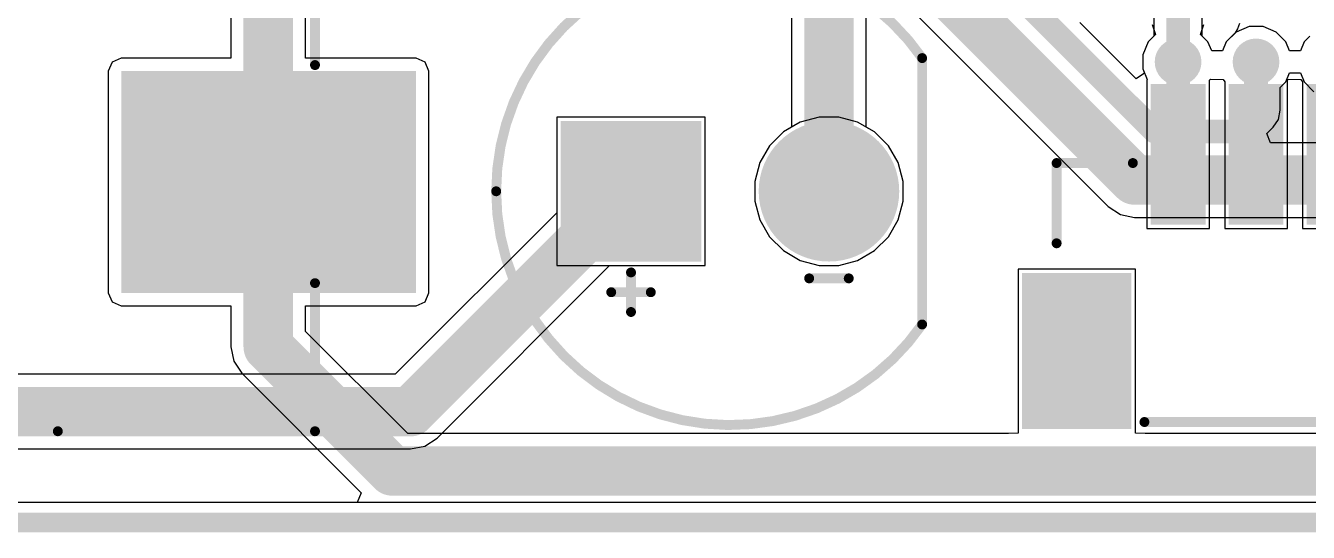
# Model space of a CAD drawing. Header units: millimetres. Extents: x -0.42 to 2.4, y -0.33 to 1.81.
# Drawn here: x 0.796 to 1.444, y -0.183 to 0.073 of the extents above; entities that cross this region are included whole.
import ezdxf

# ---------------------------------------------------------------- set-up
doc = ezdxf.new("R2010")
doc.units = ezdxf.units.MM
doc.header["$MEASUREMENT"] = 0
for name, color, linetype in [('BottomLayer', 5, 'Continuous'), ('BottomSolder', 6, 'Continuous'), ('Mechanical2', 216, 'Continuous'), ('MultiLayer', 9, 'Continuous'), ('PadHoleLayer', 156, 'Continuous'), ('TopLayer', 1, 'Continuous'), ('TopOverlay', 2, 'Continuous'), ('TopPaste', 8, 'Continuous'), ('TopSolder', 216, 'Continuous'), ('ViaHoleLayer', 16, 'Continuous')]:
    doc.layers.add(name, color=color, linetype=linetype)

# ---------------------------------------------------------------- blocks, each defined once
blk = doc.blocks.new('IR333_A_3')
at = {"layer": 'BottomLayer'}
blk.add_hatch(color=5, dxfattribs=at).paths.add_polyline_path([(-0.0815, 0.0315), (-0.0185, 0.0315), (-0.0185, -0.0315), (-0.0815, -0.0315)])
h = blk.add_hatch(color=5, dxfattribs=at)
edge = h.paths.add_edge_path()
edge.add_arc((0.05, 0), 0.0315, 0, 360)
at = {"layer": 'BottomSolder'}
blk.add_hatch(color=6, dxfattribs=at).paths.add_polyline_path([(-0.0855, 0.0355), (-0.0145, 0.0355), (-0.0145, -0.0355), (-0.0855, -0.0355)])
h = blk.add_hatch(color=6, dxfattribs=at)
edge = h.paths.add_edge_path()
edge.add_arc((0.05, 0), 0.0355, 0, 360)
at = {"layer": 'MultiLayer'}
blk.add_hatch(color=9, dxfattribs=at).paths.add_polyline_path([(-0.0815, 0.0315), (-0.0185, 0.0315), (-0.0185, -0.0315), (-0.0815, -0.0315)])
h = blk.add_hatch(color=9, dxfattribs=at)
edge = h.paths.add_edge_path()
edge.add_arc((0.05, 0), 0.0315, 0, 360)
at = {"layer": 'PadHoleLayer'}
h = blk.add_hatch(color=156, dxfattribs=at)
edge = h.paths.add_edge_path()
edge.add_arc((-0.05, 0), 0.01772, 0, 360)
h = blk.add_hatch(color=156, dxfattribs=at)
edge = h.paths.add_edge_path()
edge.add_arc((0.05, 0), 0.01772, 0, 360)
at = {"layer": 'TopLayer'}
blk.add_hatch(color=1, dxfattribs=at).paths.add_polyline_path([(-0.0815, 0.0315), (-0.0185, 0.0315), (-0.0185, -0.0315), (-0.0815, -0.0315)])
h = blk.add_hatch(color=1, dxfattribs=at)
edge = h.paths.add_edge_path()
edge.add_arc((0.05, 0), 0.0315, 0, 360)
at = {"layer": 'TopSolder'}
blk.add_hatch(color=216, dxfattribs=at).paths.add_polyline_path([(-0.0855, 0.0355), (-0.0145, 0.0355), (-0.0145, -0.0355), (-0.0855, -0.0355)])
h = blk.add_hatch(color=216, dxfattribs=at)
edge = h.paths.add_edge_path()
edge.add_arc((0.05, 0), 0.0355, 0, 360)
at = {"layer": 'TopOverlay', "const_width": 0.005}
for points in [[(-0.11811, 0, -0.73505), (0.09707, 0.06729)], [(0.09707, -0.06729, -0.73505), (-0.11811, 0)]]:
    blk.add_lwpolyline(points, format="xyb", dxfattribs=at)
for points in [[(0.09707, -0.06729), (0.09707, 0.06729)], [(-0.05, -0.061), (-0.05, -0.041)], [(0.04, -0.044), (0.06, -0.044)], [(-0.06, -0.051), (-0.04, -0.051)]]:
    blk.add_lwpolyline(points, dxfattribs=at)
at = {"layer": 'TopOverlay', "const_width": 0.0025}
for points in [[(0.09582, 0.06729, 1), (0.09832, 0.06729, 1)], [(0.09582, 0.06729, 1), (0.09832, 0.06729, 1)], [(-0.11936, 0, 1), (-0.11686, 0, 1)], [(-0.11936, 0, 1), (-0.11686, 0, 1)], [(-0.05125, -0.041, 1), (-0.04875, -0.041, 1)], [(0.03875, -0.044, 1), (0.04125, -0.044, 1)], [(0.05875, -0.044, 1), (0.06125, -0.044, 1)], [(-0.06125, -0.051, 1), (-0.05875, -0.051, 1)], [(-0.04125, -0.051, 1), (-0.03875, -0.051, 1)], [(-0.05125, -0.061, 1), (-0.04875, -0.061, 1)], [(0.09582, -0.06729, 1), (0.09832, -0.06729, 1)], [(0.09582, -0.06729, 1), (0.09832, -0.06729, 1)]]:
    blk.add_lwpolyline(points, format="xyb", close=True, dxfattribs=at)
blk = doc.blocks.new('VOLTLINK_TARGET_9')
at = {"layer": 'TopLayer'}
for points in [[(-0.17323, 0.08514), (-0.12598, 0.08514), (-0.12598, 0.01427), (-0.17323, 0.01427)], [(0.12598, 0.08514), (0.17323, 0.08514), (0.17323, 0.01427), (0.12598, 0.01427)], [(-0.10827, -0.01821), (-0.08858, -0.01821), (-0.08858, -0.0812), (-0.10827, -0.0812)], [(-0.0689, -0.01821), (-0.04921, -0.01821), (-0.04921, -0.0812), (-0.0689, -0.0812)], [(-0.02953, -0.01821), (-0.00984, -0.01821), (-0.00984, -0.0812), (-0.02953, -0.0812)], [(0.00984, -0.01821), (0.02953, -0.01821), (0.02953, -0.0812), (0.00984, -0.0812)], [(0.04921, -0.01821), (0.0689, -0.01821), (0.0689, -0.0812), (0.04921, -0.0812)], [(0.08858, -0.01821), (0.10827, -0.01821), (0.10827, -0.0812), (0.08858, -0.0812)]]:
    blk.add_hatch(color=1, dxfattribs=at).paths.add_polyline_path(points)
at = {"layer": 'TopPaste'}
for points in [[(-0.17323, 0.08514), (-0.12598, 0.08514), (-0.12598, 0.01427), (-0.17323, 0.01427)], [(0.12598, 0.08514), (0.17323, 0.08514), (0.17323, 0.01427), (0.12598, 0.01427)], [(-0.10827, -0.01821), (-0.08858, -0.01821), (-0.08858, -0.0812), (-0.10827, -0.0812)], [(-0.0689, -0.01821), (-0.04921, -0.01821), (-0.04921, -0.0812), (-0.0689, -0.0812)], [(-0.02953, -0.01821), (-0.00984, -0.01821), (-0.00984, -0.0812), (-0.02953, -0.0812)], [(0.00984, -0.01821), (0.02953, -0.01821), (0.02953, -0.0812), (0.00984, -0.0812)], [(0.04921, -0.01821), (0.0689, -0.01821), (0.0689, -0.0812), (0.04921, -0.0812)], [(0.08858, -0.01821), (0.10827, -0.01821), (0.10827, -0.0812), (0.08858, -0.0812)]]:
    blk.add_hatch(color=8, dxfattribs=at).paths.add_polyline_path(points)
at = {"layer": 'TopSolder'}
for points in [[(-0.17723, 0.08914), (-0.12198, 0.08914), (-0.12198, 0.01027), (-0.17723, 0.01027)], [(0.12198, 0.08914), (0.17723, 0.08914), (0.17723, 0.01027), (0.12198, 0.01027)], [(-0.11227, -0.01421), (-0.08458, -0.01421), (-0.08458, -0.0852), (-0.11227, -0.0852)], [(-0.0729, -0.01421), (-0.04521, -0.01421), (-0.04521, -0.0852), (-0.0729, -0.0852)], [(-0.03353, -0.01421), (-0.00584, -0.01421), (-0.00584, -0.0852), (-0.03353, -0.0852)], [(0.00584, -0.01421), (0.03353, -0.01421), (0.03353, -0.0852), (0.00584, -0.0852)], [(0.04521, -0.01421), (0.0729, -0.01421), (0.0729, -0.0852), (0.04521, -0.0852)], [(0.08458, -0.01421), (0.11227, -0.01421), (0.11227, -0.0852), (0.08458, -0.0852)]]:
    blk.add_hatch(color=216, dxfattribs=at).paths.add_polyline_path(points)
at = {"layer": 'TopOverlay', "const_width": 0.005}
for points in [[(0.11544, 0.08556), (-0.11356, 0.08556)], [(-0.15981, -0.00474), (-0.15981, -0.04528)], [(0.15981, -0.00474), (0.15981, -0.04528)], [(-0.12128, -0.04528), (-0.15981, -0.04528)], [(0.15981, -0.04528), (0.12128, -0.04528)], [(-0.124, -0.056), (-0.124, -0.066)], [(-0.119, -0.061), (-0.124, -0.056)], [(-0.119, -0.061), (-0.124, -0.066)]]:
    blk.add_lwpolyline(points, dxfattribs=at)
at = {"layer": 'TopOverlay', "const_width": 0.0025}
for points in [[(-0.11481, 0.08556, 1), (-0.11231, 0.08556, 1)], [(0.11419, 0.08556, 1), (0.11669, 0.08556, 1)], [(-0.16106, -0.00474, 1), (-0.15856, -0.00474, 1)], [(0.15856, -0.00474, 1), (0.16106, -0.00474, 1)], [(-0.16106, -0.04528, 1), (-0.15856, -0.04528, 1)], [(-0.16106, -0.04528, 1), (-0.15856, -0.04528, 1)], [(-0.12253, -0.04528, 1), (-0.12003, -0.04528, 1)], [(0.12003, -0.04528, 1), (0.12253, -0.04528, 1)], [(0.15856, -0.04528, 1), (0.16106, -0.04528, 1)], [(0.15856, -0.04528, 1), (0.16106, -0.04528, 1)], [(-0.12525, -0.056, 1), (-0.12275, -0.056, 1)], [(-0.12525, -0.056, 1), (-0.12275, -0.056, 1)], [(-0.12525, -0.066, 1), (-0.12275, -0.066, 1)], [(-0.12525, -0.066, 1), (-0.12275, -0.066, 1)], [(-0.12025, -0.061, 1), (-0.11775, -0.061, 1)], [(-0.12025, -0.061, 1), (-0.11775, -0.061, 1)]]:
    blk.add_lwpolyline(points, format="xyb", close=True, dxfattribs=at)
blk = doc.blocks.new('RT1A221M0605_45')
at = {"layer": 'TopLayer'}
for points in [[(-0.1752, 0.0315), (-0.0374, 0.0315), (-0.0374, -0.0315), (-0.1752, -0.0315)], [(0.0374, 0.0315), (0.1752, 0.0315), (0.1752, -0.0315), (0.0374, -0.0315)]]:
    blk.add_hatch(color=1, dxfattribs=at).paths.add_polyline_path(points)
at = {"layer": 'TopPaste'}
for points in [[(-0.1752, 0.0315), (-0.0374, 0.0315), (-0.0374, -0.0315), (-0.1752, -0.0315)], [(0.0374, 0.0315), (0.1752, 0.0315), (0.1752, -0.0315), (0.0374, -0.0315)]]:
    blk.add_hatch(color=8, dxfattribs=at).paths.add_polyline_path(points)
at = {"layer": 'TopSolder'}
for points in [[(-0.1792, 0.0355), (-0.0334, 0.0355), (-0.0334, -0.0355), (-0.1792, -0.0355)], [(0.0334, 0.0355), (0.1792, 0.0355), (0.1792, -0.0355), (0.0334, -0.0355)]]:
    blk.add_hatch(color=216, dxfattribs=at).paths.add_polyline_path(points)
at = {"layer": 'TopOverlay', "const_width": 0.005}
for points in [[(-0.12992, 0.07708), (-0.07708, 0.12992)], [(-0.07708, 0.12992), (0, 0.12992)], [(0, 0.12992), (0.12992, 0.12992)], [(0.12992, 0.05508), (0.12992, 0.12992)], [(-0.12992, 0.05208), (-0.12992, 0.07708)], [(-0.154, 0.044), (-0.154, 0.072)], [(-0.168, 0.058), (-0.14, 0.058)], [(-0.12992, -0.07708), (-0.12992, -0.05208)], [(0.12992, -0.12992), (0.12992, -0.05508)], [(-0.12992, -0.07708), (-0.07708, -0.12992)], [(-0.07708, -0.12992), (0, -0.12992)], [(0, -0.12992), (0.12992, -0.12992)]]:
    blk.add_lwpolyline(points, dxfattribs=at)
at = {"layer": 'TopOverlay', "const_width": 0.0025}
for points in [[(-0.07833, 0.12992, 1), (-0.07583, 0.12992, 1)], [(-0.07833, 0.12992, 1), (-0.07583, 0.12992, 1)], [(-0.00125, 0.12992, 1), (0.00125, 0.12992, 1)], [(-0.00125, 0.12992, 1), (0.00125, 0.12992, 1)], [(0.12867, 0.12992, 1), (0.13117, 0.12992, 1)], [(0.12867, 0.12992, 1), (0.13117, 0.12992, 1)], [(-0.13117, 0.07708, 1), (-0.12867, 0.07708, 1)], [(-0.13117, 0.07708, 1), (-0.12867, 0.07708, 1)], [(-0.15525, 0.072, 1), (-0.15275, 0.072, 1)], [(-0.16925, 0.058, 1), (-0.16675, 0.058, 1)], [(-0.14125, 0.058, 1), (-0.13875, 0.058, 1)], [(-0.13117, 0.05208, 1), (-0.12867, 0.05208, 1)], [(0.12867, 0.05508, 1), (0.13117, 0.05508, 1)], [(-0.15525, 0.044, 1), (-0.15275, 0.044, 1)], [(-0.13117, -0.05208, 1), (-0.12867, -0.05208, 1)], [(0.12867, -0.05508, 1), (0.13117, -0.05508, 1)], [(-0.13117, -0.07708, 1), (-0.12867, -0.07708, 1)], [(-0.13117, -0.07708, 1), (-0.12867, -0.07708, 1)], [(-0.07833, -0.12992, 1), (-0.07583, -0.12992, 1)], [(-0.07833, -0.12992, 1), (-0.07583, -0.12992, 1)], [(-0.00125, -0.12992, 1), (0.00125, -0.12992, 1)], [(-0.00125, -0.12992, 1), (0.00125, -0.12992, 1)], [(0.12867, -0.12992, 1), (0.13117, -0.12992, 1)], [(0.12867, -0.12992, 1), (0.13117, -0.12992, 1)]]:
    blk.add_lwpolyline(points, format="xyb", close=True, dxfattribs=at)

msp = doc.modelspace()

# ---------------------------------------------------------------- hatches: boundary and pattern name
at = {"layer": 'BottomLayer'}
h = msp.add_hatch(color=5, dxfattribs=at)
edge = h.paths.add_edge_path()
edge.add_arc((1.37795, 0.05468), 0.01181, 0, 360)
h = msp.add_hatch(color=5, dxfattribs=at)
edge = h.paths.add_edge_path()
edge.add_arc((1.41732, 0.05468), 0.01181, 0, 360)
at = {"layer": 'BottomSolder'}
h = msp.add_hatch(color=6, dxfattribs=at)
edge = h.paths.add_edge_path()
edge.add_arc((1.37795, 0.05468), 0.00591, 0, 360)
h = msp.add_hatch(color=6, dxfattribs=at)
edge = h.paths.add_edge_path()
edge.add_arc((1.41732, 0.05468), 0.00591, 0, 360)
at = {"layer": 'TopLayer'}
h = msp.add_hatch(color=1, dxfattribs=at)
edge = h.paths.add_edge_path()
edge.add_arc((1.37795, 0.05468), 0.01181, 0, 360)
h = msp.add_hatch(color=1, dxfattribs=at)
edge = h.paths.add_edge_path()
edge.add_arc((1.41732, 0.05468), 0.01181, 0, 360)
msp.add_hatch(color=1, dxfattribs=at).paths.add_polyline_path([(0.844, -0.062), (0.993, -0.062), (0.993, 0.05), (0.844, 0.05)])
at = {"layer": 'TopSolder'}
h = msp.add_hatch(color=216, dxfattribs=at)
edge = h.paths.add_edge_path()
edge.add_arc((1.37795, 0.05468), 0.00591, 0, 360)
h = msp.add_hatch(color=216, dxfattribs=at)
edge = h.paths.add_edge_path()
edge.add_arc((1.41732, 0.05468), 0.00591, 0, 360)
at = {"layer": 'ViaHoleLayer'}
h = msp.add_hatch(color=16, dxfattribs=at)
edge = h.paths.add_edge_path()
edge.add_arc((1.37795, 0.05468), 0.00591, 0, 360)
h = msp.add_hatch(color=16, dxfattribs=at)
edge = h.paths.add_edge_path()
edge.add_arc((1.41732, 0.05468), 0.00591, 0, 360)

# ---------------------------------------------------------------- linework, layer by layer
at = {"layer": 'BottomLayer'}
for p, q in [((1.05419, 0.27014), (1.34266, -0.01834)), ((1.36572, 0.08695), (1.36572, 0.06763)), ((1.39019, 0.06763), (1.39019, 0.08188)), ((1.35679, 0.04616), (1.32838, 0.07457)), ((1.41378, 0.07249), (1.40723, 0.06978)), ((1.42087, 0.07249), (1.41378, 0.07249)), ((1.42741, 0.06978), (1.42087, 0.07249)), ((1.36572, 0.06763), (1.36285, 0.06477)), ((1.39305, 0.06477), (1.39019, 0.06763)), ((1.40723, 0.06978), (1.40222, 0.06477)), ((1.43242, 0.06477), (1.42741, 0.06978)), ((1.44446, 0.06763), (1.44159, 0.06477)), ((1.36285, 0.06477), (1.36014, 0.05822)), ((1.39493, 0.06023), (1.39305, 0.06477)), ((1.40034, 0.06023), (1.39493, 0.06023)), ((1.40222, 0.06477), (1.40034, 0.06023)), ((1.4343, 0.06023), (1.43242, 0.06477)), ((1.43971, 0.06023), (1.4343, 0.06023)), ((1.44159, 0.06477), (1.43971, 0.06023)), ((1.36014, 0.05822), (1.36014, 0.05113)), ((1.36103, 0.04899), (1.35679, 0.04616)), ((1.36014, 0.05113), (1.36103, 0.04899)), ((1.43242, 0.04459), (1.4343, 0.04913)), ((1.4343, 0.04913), (1.43971, 0.04913)), ((1.43971, 0.04913), (1.44159, 0.04459)), ((1.42956, 0.04172), (1.43242, 0.04459)), ((1.42956, 0.03032), (1.42956, 0.04172)), ((1.44159, 0.04459), (1.4466, 0.03958)), ((1.13907, 0.02682), (1.06408, 0.02682)), ((1.06408, 0.02682), (1.06408, -0.0215)), ((1.13907, -0.04817), (1.13907, 0.02682)), ((1.19664, 0.02682), (1.1871, 0.02426)), ((1.20651, 0.02682), (1.19664, 0.02682)), ((1.21605, 0.02426), (1.20651, 0.02682)), ((1.42863, 0.02564), (1.42956, 0.03032)), ((1.1871, 0.02426), (1.17855, 0.01933)), ((1.2246, 0.01933), (1.21605, 0.02426)), ((1.42278, 0.01848), (1.42597, 0.02167)), ((1.42597, 0.02167), (1.42863, 0.02564)), ((1.17855, 0.01933), (1.17157, 0.01235)), ((1.23158, 0.01235), (1.2246, 0.01933)), ((1.4247, 0.01386), (1.42278, 0.01848)), ((1.606, 0.01386), (1.4247, 0.01386)), ((1.17157, 0.01235), (1.16663, 0.0038)), ((1.23652, 0.0038), (1.23158, 0.01235)), ((1.16663, 0.0038), (1.16408, -0.00574)), ((1.23907, -0.00574), (1.23652, 0.0038)), ((1.16408, -0.00574), (1.16408, -0.01561)), ((1.23907, -0.01561), (1.23907, -0.00574)), ((1.16408, -0.01561), (1.16663, -0.02515)), ((1.23652, -0.02515), (1.23907, -0.01561)), ((1.34266, -0.01834), (1.34878, -0.02243)), ((1.06408, -0.0215), (0.98244, -0.10314)), ((1.16663, -0.02515), (1.17157, -0.0337)), ((1.23158, -0.0337), (1.23652, -0.02515)), ((1.34878, -0.02243), (1.356, -0.02386)), ((1.356, -0.02386), (1.606, -0.02386)), ((1.17157, -0.0337), (1.17855, -0.04068)), ((1.2246, -0.04068), (1.23158, -0.0337)), ((1.17855, -0.04068), (1.1871, -0.04562)), ((1.21605, -0.04562), (1.2246, -0.04068)), ((1.00359, -0.13534), (1.09075, -0.04817)), ((1.09075, -0.04817), (1.13907, -0.04817)), ((1.1871, -0.04562), (1.19664, -0.04817)), ((1.19664, -0.04817), (1.20651, -0.04817)), ((1.20651, -0.04817), (1.21605, -0.04562)), ((0.98244, -0.10314), (0.61087, -0.10314)), ((0.99747, -0.13943), (1.00359, -0.13534)), ((0.60306, -0.14086), (0.99025, -0.14086)), ((0.99025, -0.14086), (0.99747, -0.13943)), ((1.82428, -0.168), (0.332, -0.168))]:
    msp.add_line(p, q, dxfattribs=at)
for points, const_width in [([(1.062, 0.289), (1.356, -0.005)], 0.025), ([(1.25461, 0.13104), (1.36615, 0.0195)], 0.012), ([(1.37795, 0.05468), (1.37795, 0.08695)], 0.012), ([(1.41732, 0.03032), (1.41732, 0.05468)], 0.012), ([(1.4065, 0.0195), (1.41732, 0.03032)], 0.012), ([(1.36615, 0.0195), (1.4065, 0.0195)], 0.012), ([(1.356, -0.005), (1.606, -0.005)], 0.025), ([(0.99025, -0.122), (1.10157, -0.01068)], 0.025), ([(0.60306, -0.122), (0.99025, -0.122)], 0.025)]:
    msp.add_lwpolyline(points, dxfattribs=dict(at, const_width=const_width))
for points, const_width in [([(1.37495, 0.05468, 1), (1.38095, 0.05468, 1)], 0.006), ([(1.41432, 0.05468, 1), (1.42032, 0.05468, 1)], 0.006), ([(1.41432, 0.03032, 1), (1.42032, 0.03032, 1)], 0.006), ([(1.41432, 0.03032, 1), (1.42032, 0.03032, 1)], 0.006), ([(1.36315, 0.0195, 1), (1.36915, 0.0195, 1)], 0.006), ([(1.36315, 0.0195, 1), (1.36915, 0.0195, 1)], 0.006), ([(1.4035, 0.0195, 1), (1.4095, 0.0195, 1)], 0.006), ([(1.4035, 0.0195, 1), (1.4095, 0.0195, 1)], 0.006), ([(1.34975, -0.005, 1), (1.36225, -0.005, 1)], 0.0125), ([(1.34975, -0.005, 1), (1.36225, -0.005, 1)], 0.0125), ([(1.09532, -0.01068, 1), (1.10782, -0.01068, 1)], 0.0125), ([(0.984, -0.122, 1), (0.9965, -0.122, 1)], 0.0125), ([(0.984, -0.122, 1), (0.9965, -0.122, 1)], 0.0125)]:
    msp.add_lwpolyline(points, format="xyb", close=True, dxfattribs=dict(at, const_width=const_width))
at = {"layer": 'Mechanical2', "const_width": 0.01}
msp.add_lwpolyline([(0.3248, -0.178), (1.95866, -0.178)], dxfattribs=at)
at = {"layer": 'TopLayer'}
for p, q in [((0.93716, 0.05649), (0.93716, 0.1497)), ((0.89944, 0.14189), (0.89944, 0.05649)), ((1.22044, 0.02173), (1.22044, 0.10243)), ((1.18271, 0.09461), (1.18271, 0.02173)), ((1.36478, 0.0735), (1.36659, 0.0685)), ((1.38932, 0.0685), (1.391, 0.0735)), ((1.40792, 0.07145), (1.40685, 0.06939)), ((1.409, 0.07404), (1.40792, 0.07145)), ((1.36659, 0.0685), (1.36285, 0.06477)), ((1.39305, 0.06477), (1.38932, 0.0685)), ((1.40685, 0.06939), (1.40222, 0.06477)), ((1.36285, 0.06477), (1.36014, 0.05822)), ((1.39493, 0.06023), (1.39305, 0.06477)), ((1.40034, 0.06023), (1.39493, 0.06023)), ((1.40222, 0.06477), (1.40034, 0.06023)), ((0.83941, 0.05459), (0.83751, 0.05)), ((0.844, 0.05649), (0.83941, 0.05459)), ((0.89944, 0.05649), (0.844, 0.05649)), ((0.993, 0.05649), (0.93716, 0.05649)), ((0.99759, 0.05459), (0.993, 0.05649)), ((0.99949, 0.05), (0.99759, 0.05459)), ((1.36014, 0.05822), (1.36014, 0.05113)), ((0.83751, 0.05), (0.83751, -0.062)), ((0.99949, -0.062), (0.99949, 0.05)), ((1.36014, 0.05113), (1.36233, 0.04584)), ((1.36233, 0.04584), (1.36211, 0.0455)), ((1.36211, 0.0455), (1.36211, 0.0455)), ((1.36211, 0.0455), (1.36211, -0.02949)), ((1.3938, 0.0455), (1.39424, 0.04601)), ((1.3938, -0.02949), (1.3938, 0.0455)), ((1.3938, 0.0455), (1.3938, 0.0455)), ((1.3938, 0.0455), (1.3938, 0.0455)), ((1.39424, 0.04601), (1.40064, 0.04573)), ((1.40064, 0.04573), (1.40148, 0.0446)), ((1.43317, 0.0455), (1.43361, 0.04601)), ((1.43317, -0.02949), (1.43317, 0.0455)), ((1.43317, 0.0455), (1.43317, 0.0455)), ((1.43317, 0.0455), (1.43317, 0.0455)), ((1.43361, 0.04601), (1.44001, 0.04573)), ((1.44001, 0.04573), (1.44085, 0.0446)), ((1.40148, 0.0446), (1.40148, -0.02949)), ((1.44085, 0.0446), (1.44085, -0.02949)), ((1.13907, 0.02682), (1.06408, 0.02682)), ((1.06408, 0.02682), (1.06408, -0.04817)), ((1.13907, -0.04817), (1.13907, 0.02682)), ((1.18271, 0.02173), (1.17855, 0.01933)), ((1.2246, 0.01933), (1.22044, 0.02173)), ((1.17855, 0.01933), (1.17157, 0.01235)), ((1.23158, 0.01235), (1.2246, 0.01933)), ((1.17157, 0.01235), (1.16663, 0.0038)), ((1.23652, 0.0038), (1.23158, 0.01235)), ((1.16663, 0.0038), (1.16408, -0.00574)), ((1.23907, -0.00574), (1.23652, 0.0038)), ((1.16408, -0.00574), (1.16408, -0.01561)), ((1.23907, -0.01561), (1.23907, -0.00574)), ((1.16408, -0.01561), (1.16663, -0.02515)), ((1.23652, -0.02515), (1.23907, -0.01561)), ((1.16663, -0.02515), (1.17157, -0.0337)), ((1.23158, -0.0337), (1.23652, -0.02515)), ((1.36211, -0.02949), (1.3938, -0.02949)), ((1.40148, -0.02949), (1.43317, -0.02949)), ((1.44085, -0.02949), (1.47254, -0.02949)), ((1.17157, -0.0337), (1.17855, -0.04068)), ((1.2246, -0.04068), (1.23158, -0.0337)), ((1.17855, -0.04068), (1.1871, -0.04562)), ((1.21605, -0.04562), (1.2246, -0.04068)), ((1.06408, -0.04817), (1.13907, -0.04817)), ((1.1871, -0.04562), (1.19664, -0.04817)), ((1.19664, -0.04817), (1.20651, -0.04817)), ((1.20651, -0.04817), (1.21605, -0.04562)), ((1.35639, -0.04997), (1.29715, -0.04997)), ((1.29715, -0.04997), (1.29715, -0.13283)), ((1.35639, -0.12814), (1.35639, -0.04997)), ((0.83751, -0.062), (0.83941, -0.06659)), ((0.99759, -0.06659), (0.99949, -0.062)), ((0.83941, -0.06659), (0.844, -0.06849)), ((0.844, -0.06849), (0.89944, -0.06849)), ((0.89944, -0.06849), (0.89944, -0.0893)), ((0.93716, -0.08149), (0.93716, -0.06849)), ((0.93716, -0.06849), (0.993, -0.06849)), ((0.993, -0.06849), (0.99759, -0.06659)), ((0.98881, -0.13314), (0.93716, -0.08149)), ((0.89944, -0.0893), (0.90087, -0.09652)), ((0.90087, -0.09652), (0.90496, -0.10264)), ((0.90496, -0.10264), (0.96532, -0.163)), ((1.35639, -0.13283), (1.35639, -0.12814)), ((1.29228, -0.13314), (0.98881, -0.13314)), ((1.29715, -0.13283), (1.29228, -0.13314)), ((1.36127, -0.13314), (1.35639, -0.13283)), ((1.48119, -0.13314), (1.36127, -0.13314)), ((0.96325, -0.168), (0.332, -0.168)), ((0.96532, -0.163), (0.96325, -0.168))]:
    msp.add_line(p, q, dxfattribs=at)
for points, const_width in [([(0.9183, -0.002), (0.9183, 0.1497)], 0.025), ([(1.20157, -0.01068), (1.20157, 0.10243)], 0.025), ([(1.37795, 0.00801), (1.37795, 0.05468)], 0.012), ([(1.41732, 0.00801), (1.41732, 0.05468)], 0.012), ([(0.9183, -0.0893), (0.9183, -0.002)], 0.025), ([(0.9183, -0.0893), (0.981, -0.152)], 0.025), ([(0.981, -0.152), (1.489, -0.152)], 0.025)]:
    msp.add_lwpolyline(points, dxfattribs=dict(at, const_width=const_width))
for points, const_width in [([(1.37495, 0.05468, 1), (1.38095, 0.05468, 1)], 0.006), ([(1.41432, 0.05468, 1), (1.42032, 0.05468, 1)], 0.006), ([(1.37495, 0.00801, 1), (1.38095, 0.00801, 1)], 0.006), ([(1.41432, 0.00801, 1), (1.42032, 0.00801, 1)], 0.006), ([(0.91205, -0.002, 1), (0.92455, -0.002, 1)], 0.0125), ([(0.91205, -0.002, 1), (0.92455, -0.002, 1)], 0.0125), ([(1.19532, -0.01068, 1), (1.20782, -0.01068, 1)], 0.0125), ([(0.91205, -0.0893, 1), (0.92455, -0.0893, 1)], 0.0125), ([(0.91205, -0.0893, 1), (0.92455, -0.0893, 1)], 0.0125), ([(0.97475, -0.152, 1), (0.98725, -0.152, 1)], 0.0125), ([(0.97475, -0.152, 1), (0.98725, -0.152, 1)], 0.0125)]:
    msp.add_lwpolyline(points, format="xyb", close=True, dxfattribs=dict(at, const_width=const_width))

# ---------------------------------------------------------------- block references
for name, p in [('RT1A221M0605_45', (0.812, -0.002)), ('IR333_A_3', (1.15157, -0.01068))]:
    msp.add_blockref(name, p)
at = {"rotation": 180}
msp.add_blockref('VOLTLINK_TARGET_9', (1.47638, -0.0417), dxfattribs=at)

doc.saveas('drawing.dxf')
